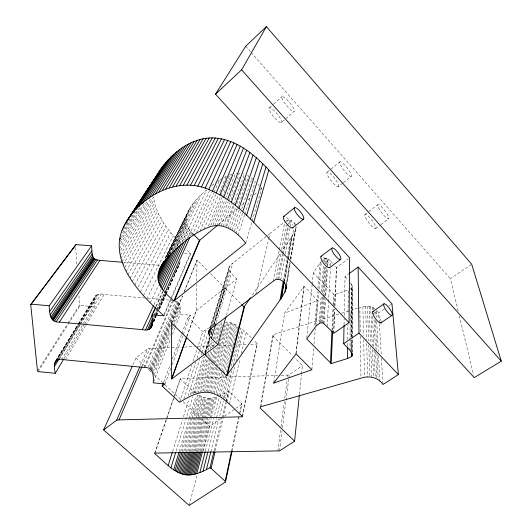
<?xml version="1.0" encoding="UTF-8"?>
<svg xmlns="http://www.w3.org/2000/svg" width="532" height="532" viewBox="0 0 532 532"><rect width="100%" height="100%" fill="white"/><g stroke="black" fill="none" stroke-linecap="round" stroke-linejoin="round"><path stroke-width="0.4" stroke-dasharray="2.66 2" d="M175.095 327.34C176.95 321.78 186.1 304.59 175.76 301.006L147.77 368.164M351.905 353.574L351.938 339.449M351.951 336.124L352.071 285.445L350.395 282.585M351.971 351.951L351.998 338.771M352.004 337.946L352.071 285.445M352.204 352.018L352.231 338.844M352.237 338.412L352.33 286.595M350.947 351.738L351 340.141M351.014 336.822L351.253 283.802M351.453 350.076L351.486 340.181M351.492 336.882L351.659 288.231L352.118 287.686M193.103 233.92C176.338 219.503 194.067 199.819 206.456 190.077L181.405 243.809M349.956 350.362L350.016 340.447M350.023 339.622L350.196 313.168M347.649 346.139L347.689 342.834M347.722 339.529L347.895 324.66M348.041 312.264L348.294 289.953L334.309 294.681L313.355 272.776L321.341 261.225M187.111 336.184L196.355 310.515L196.647 284.46M196.694 281.142L197.046 260.048L208.078 271.14M344.051 324.633L344.164 318.841M344.231 315.529L345.015 276.647L348.294 274.246M333.564 333.172L334.581 309.311M334.721 306.02L336.37 267.357L334.714 265.601M333.823 333.271L334.828 309.411M334.967 306.119L336.59 267.443L348.32 258.758M332.713 330.379L333.677 308.793M333.823 305.474L334.309 294.681M331.941 330.751L333.019 307.529M333.178 304.211L333.637 294.256M84.475 324.467L95.062 306.778C93.625 298.738 94.244 291.948 104.119 294.475L144.564 297.98M327.12 326.555L328.49 302.681M328.537 301.857L330.432 268.919M330.625 265.628L330.857 261.511C328.989 258.652 324.693 256.497 322.419 260.234M323.928 323.755L325.471 300.001M325.737 295.905L327.499 268.873M327.712 265.594L328.138 259.044M323.263 323.303L324.919 298.432M325.138 295.12L326.961 267.762M327.014 266.931L327.566 258.645M322.239 322.824L323.948 297.98M324.008 297.149L326.063 267.337M326.289 264.025L326.688 258.226M321.288 322.685L323.11 297.022M323.17 296.198L325.232 267.224M325.464 263.912L325.877 258.113M320.337 322.824L322.272 296.331M322.518 293.019L324.513 265.701M324.759 262.389L325.059 258.246M319.134 323.376L321.202 296.038M321.521 291.895L323.529 265.382M323.842 261.239L324.028 258.752M316.008 326.096L318.774 292.427M319.047 289.142L321.208 262.868M311.865 369.753L313.72 347.482M313.993 344.184L315.296 328.517M315.642 324.394L317.637 300.474L304.118 286.316L284.573 313.182L317.637 300.474M314.771 325.398L317.644 291.636M317.923 288.344L320.098 262.821M306.824 338.059L312.111 285.172M312.198 284.347L313.355 272.776M299.436 394.365L301.471 374.654M301.558 373.83L302.409 365.617L294.841 358.009M295.938 353.235L303.912 286.522M296.071 353.833L304.118 286.316M279.539 450.877L282.046 431.219M282.465 427.941L288.75 378.797M288.849 377.979L289.268 374.708L302.409 365.617M277.797 451.229L280.583 429.936M281.009 426.657L284.327 401.268M284.76 397.989L287.114 379.974M287.546 376.696L287.759 375.06L289.268 374.708M166.177 293.943L179.617 263.852L180.295 260.474M273.827 382.269L284.667 312.989M286.522 286.568L290.379 262.821M290.878 259.649L296.164 227.024L294.901 231.141L291.955 236.288L282.399 250.492M286.409 283.071L289.86 261.97M290.386 258.725L294.901 231.141M286.329 285.212L290.04 262.436M290.565 259.184L295.872 226.639M284.321 281.355L287.932 260.055M288.071 259.23L291.955 236.288M284.48 282.771L293.584 228.687M294.276 224.59L294.555 222.955C292.387 220.587 288.896 218.605 286.03 221.059M283.988 281.415L287.573 260.367M288.125 257.129L291.569 236.886M283.45 280.371L287.074 259.27M287.214 258.459L290.705 238.176M260.261 407.18L272.723 335.772L273.415 334.581L340.826 313.461M260.899 406.694L273.415 334.581M280.657 279.905L284.746 257.096M285.325 253.837L291.31 220.441M278.795 279.233L283.283 254.835M283.436 254.023L288.371 227.184M288.969 223.932L289.721 219.862M277.751 279.247L282.452 254.043M282.605 253.225L287.613 226.393M287.759 225.581L288.823 219.889M275.849 279.805L280.976 252.953M281.601 249.694L286.263 225.282M286.888 222.03L287.194 220.401M273.142 281.255L279.167 250.678M279.32 249.874L284.553 223.327M242.127 416.17L257.049 343.459L253.604 340.041M242.472 416.789L257.342 344.018L257.049 343.459M231.533 451.269L239.234 414.814M239.4 414.002L241.628 403.475L229.412 391.798L228.501 391.2L219.523 395.848M232.018 451.149L239.008 417.906M240.032 413.045L241.907 404.127L241.628 403.475M255.865 294.289L268.68 239.068M268.866 238.27L269.983 233.468L284.873 221.718M229.438 404.114L239.772 359.945M241.275 353.521L246.156 332.64L240.79 327.965L230.988 367.459M215.32 450.637L223.041 418.398M223.234 417.587L226.712 403.083M226.905 402.272L229.412 391.798M214.103 450.797L221.884 418.584M222.077 417.773L225.774 402.471M225.967 401.667L228.501 391.2M226.286 401.321L234.579 366.927M235.929 361.328L243.45 330.139M224.73 400.057L232.238 369.374M233.222 365.338L242.113 329.009M210.818 451.887L223.36 401.088M224.152 397.863L225.349 393.022M223.187 398.887L229.186 374.714M208.072 451.282L216.325 418.531M216.524 417.733L221.152 399.366M221.658 397.816L227.124 376.091M220.341 396.027L225.462 375.944M226.486 371.928L232.018 350.236M232.225 349.431L237.345 329.348M237.551 328.543L238.163 326.136L235.59 324.646L230.569 322.685L225.734 322.099L213.698 364.32M205.365 450.996L219.111 397.444M218.632 395.948L224.019 375.087M224.225 374.282L236.873 325.345M189.146 505.4L197.04 475.089M203.264 451.163L209.701 426.438L221.778 418.072M217.142 395.15L222.802 373.517M223.008 372.719L235.59 324.646M202.639 451.229L211.204 418.438M211.41 417.64L216.843 396.852C210.559 399.366 203.324 398.328 197.831 394.438L190.702 418.258M201.442 450.837L209.874 418.844M210.08 418.046L215.566 397.251M216.092 392.849L221.598 372.041M221.811 371.243L234.313 324.028M200.079 451.169L208.577 419.183M209.428 415.977L214.316 397.584M198.755 451.442L213.113 397.85M214.203 393.846L220.201 371.462M220.414 370.658L233.056 323.496M212.76 393.334L219.038 370.172M219.251 369.374L231.806 323.044M197.685 450.837L211.942 398.049M196.448 450.963L205.153 418.977M205.372 418.179L210.812 398.182M195.244 451.016L204.015 419.036M204.235 418.238L209.714 398.255M211.324 392.915L217.887 368.975M218.758 365.783L230.569 322.685M193.861 451.808L202.918 419.036M203.138 418.232L208.657 398.255M209.914 392.596L216.757 367.871M216.976 367.073L229.345 322.412M208.511 392.37L215.646 366.861M215.866 366.063L228.128 322.226M192.73 451.721L201.847 418.963M202.067 418.159L207.626 398.182M191.593 451.562L206.596 398.049M190.436 451.329L205.545 397.843M207.128 392.237L214.556 365.943M215.453 362.757L226.931 322.119M205.744 392.197L213.472 365.112M189.04 451.828L198.35 419.11M198.576 418.312L204.481 397.57M187.856 451.442L203.41 397.218M204.321 392.25L212.574 363.582M212.807 362.784L217.388 346.857M226.406 315.296L236.893 278.888C232.497 274.585 223.952 268.008 232.91 263.114L269.983 233.468M203.31 390.801L211.417 362.93M211.643 362.132L215.812 347.795M217.661 341.424L222.755 323.908M186.419 451.788L195.869 419.116M196.095 418.318L202.32 396.806M245.704 243.257L251.975 221.778M252.208 220.98L261.737 188.361L260.128 186.639M185.196 451.256L201.216 396.32M183.726 451.449L200.105 395.761M201.562 391.825L210.446 361.567M210.679 360.769L214.183 348.826M215.819 343.253L221.897 322.545L223.221 322.312M199.766 392.942L209.442 360.29M209.675 359.492L212.268 350.734M213.452 346.751L214.629 342.768M215.573 339.582L220.527 322.858L221.897 322.545M182.237 451.568L191.899 418.983M192.138 418.185L198.975 395.136M180.727 451.608L190.463 419.05M198.15 393.354L210.639 351.605M211.816 347.669L213.465 342.156M214.409 339.004L218.652 324.826M196.488 393.853L206.961 359.186M207.912 356.034L209.103 352.091M210.06 348.945L212.674 340.274M212.913 339.489L217.202 325.305M179.198 451.568L189.013 419.05M189.252 418.258L195.956 396.054M195.264 392.869L206.083 357.398M206.323 356.606L207.048 354.239M208.251 350.302L211.377 340.054M216.338 322.312L231.373 273.182M193.515 393.547L204.933 356.473M206.396 351.738L210.28 339.123M176.072 451.262L192.85 396.673M193.828 393.507L194.313 391.924L180.195 378.937L180.528 378.518L277.857 375.379M204.993 352.217L209.422 337.966M210.898 333.212L211.636 330.838M213.605 324.5L224.923 288.071L210.399 273.475M213.359 326.176L232.91 263.114M205.006 353.72L209.907 337.88M210.891 334.714L212.607 329.168M214.077 324.42L225.355 287.992L236.893 278.888M205.392 353.235L210.04 338.186M211.024 335.014L212.74 329.468M214.21 324.713L225.355 287.992M191.726 394.312L203.264 357.218M204.734 352.477L209.402 337.481M172.607 451.429L182.496 419.874M183.487 416.716L189.173 398.568M190.409 394.624L191.892 389.896M211.962 326.621L229.472 270.635M210.499 327.479L228.866 269.272M210.014 329.813L230.203 265.707M188.009 396.101L199.793 358.947M201.049 354.997L201.548 353.414M201.801 352.623L207.566 334.442M209.867 328.025L229.059 267.357M238.097 235.357L244.58 215.048M244.833 214.27L255.313 181.465L250.878 177.462M183.866 399.047L195.763 362.226M197.033 358.309L199.307 351.26M199.567 350.475L206.403 329.328L213.086 325.644M235.955 233.262L242.665 212.76M179.577 402.292L191.733 365.384M193.03 361.461L196.907 349.684M197.166 348.899L202.852 331.622L206.403 329.328M234.359 230.901L240.657 212.049M241.708 208.903L251.942 178.267M232.205 230.29L239.141 209.934M154.573 453.537L166.17 419.768M166.443 418.983L173.452 398.568M174.529 395.429L180.195 378.937M154.945 453.098L173.798 398.149M174.064 397.364L180.528 378.518M230.276 229.079L237.325 208.79M237.598 208.005L248.71 176.012L247.048 175.121M228.314 228.055L235.477 207.812M236.853 203.922L243.191 186.02M243.463 185.242L246.216 177.455M186.765 336.576L196.301 310.143M226.592 226.433L234.147 205.465M225.581 226.087L233.202 205.133M233.482 204.361L244.487 174.104L243.323 173.784M223.247 226.3L231.56 203.836M164.987 383.991L170.991 367.752M172.142 364.653L183.008 335.266M183.301 334.495L190.449 315.157L180.255 314.239M163.643 382.209L170.307 364.38M172.335 358.954L181.612 334.149M181.897 333.371L187.989 317.092L190.449 315.157M221.159 225.92L229.897 202.712M231.068 199.613L233.395 193.429M233.688 192.65L240.098 175.633M219.337 224.956L228.215 201.768M228.514 200.99L239.167 173.159L240.969 173.312M216.896 225.728L226.812 200.225M214.715 225.907L225.089 199.633M225.395 198.862L235.47 173.352L237.332 173.173M153.542 382.056L170.24 339.669M172.361 334.276L174.789 328.111M154.366 374.448L170.213 334.661M172.341 329.308L173.565 326.249M173.871 325.484L180.268 309.418M213.106 224.757L223.493 198.842M152.93 374.382L170.247 331.237M172.102 326.615L180.135 306.578M152.498 372.26L170.18 328.477M172.661 322.332L179.796 304.663M210.818 225.322L221.99 197.857M222.296 197.099L231.294 174.975M152.019 371.004L170.373 325.77M171.477 323.044L182.39 296.151M183.952 292.314L197.046 260.048M171.404 323.469L182.629 295.792M184.504 291.184L196.973 260.427M151.401 370.039L178.885 302.661M150.908 369.547L178.459 302.223M208.444 226.087L220.733 196.295M221.053 195.53L229.245 175.673M150.243 369.108L177.888 301.83M149.711 367.938L177.156 301.471M204.075 229.132L218.393 195.151M219.663 192.132L226.027 177.03M144.97 367.585L172.687 302.036M144.152 367.459L172.302 301.178M141.898 366.741L149.731 348.513L181.186 347.197M200.145 231.094L216.118 193.954M163.969 315.815L170.812 299.895M171.138 299.137L190.675 253.644L186.047 248.983M164.142 314.299L190.263 253.651L190.675 253.644M140.368 365.517L147.617 348.812L149.731 348.513M196.361 232.737L213.817 192.943M214.15 192.192L219.417 180.182L222.256 178.466M153.475 321.907L155.796 316.507M156.162 315.902L157.824 311.985M159.181 309.152L165.578 294.642M165.891 294.136L179.989 262.615M192.079 235.563L211.324 192.524M153.542 322.046L155.896 316.773M156.235 316.015L157.918 312.251M159.261 309.238L165.658 294.921M165.997 294.169L179.617 263.852M153.748 321.774L156.095 316.507M156.435 315.755L158.117 311.998M159.46 308.986L165.844 294.695M132.967 364.739L136.039 357.916L147.617 348.812M152.797 320.956L165.013 293.79M152.445 322.532L157.538 311.18M157.878 310.422L165.013 294.529M153.209 321.408L155.577 316.128M155.916 315.37L157.605 311.599M158.962 308.587L165.386 294.249M165.718 293.498L170.453 282.938M170.792 282.186L172.481 278.409M174.177 274.638L175.188 272.377M175.527 271.626L177.894 266.346M152.152 320.55L154.194 316.028M154.533 315.277L156.574 310.755M156.913 310.003L164.401 293.431M190.589 235.769L191.952 232.743M153.03 317.491L153.715 315.981M154.054 315.23L156.448 309.943M156.787 309.192L163.962 293.338M187.271 239.573L209.455 190.862M155.856 306.518L162.772 291.41M156.315 306.312L162.865 291.975M187.563 237.997L190.655 231.214M184.671 240.185L189.525 229.678M154.14 304.291L161.056 289.388M181.917 242.339L188.554 228.122M179.67 243.709L187.743 226.559M176.531 246.821L201.289 194.759M177.216 245.791L187.098 224.983M150.323 302.642L158.496 285.418M177.336 245.737L179.111 241.994C167.261 229.492 155.77 214.802 153.602 197.166L119.614 251.962M174.569 248.577L186.619 223.4M171.896 251.696L186.3 221.797M173.04 249.84L197.924 198.103M169.907 253.704L186.14 220.188M168.451 254.928L186.153 218.559M169.356 254.143L194.998 201.302M167.181 256.125L192.491 204.368M146.792 299.057L156.933 278.236M168.524 254.442L176.132 238.828M165.272 258.239L187.178 213.598M165.977 257.129L190.409 207.294M166.809 255.812L186.666 215.274M165.173 258.087L188.747 210.08M143.474 295.506L173.332 235.683M140.362 291.975L170.706 232.564M138.214 287.021L168.265 229.472M134.762 285.012L166.011 226.406M132.275 281.574L163.929 223.367M130.007 278.17L162.041 220.354M127.946 274.785L160.332 217.362M126.104 271.44L158.802 214.403M124.894 267.403L157.465 211.463M123.065 264.823L156.315 208.551M65.256 359.871L85.532 325.75M85.951 325.045L104.119 294.475M121.875 261.564L155.351 205.665M64.153 358.428L84.049 325.178M61.665 359.625L100.994 294.296M59.012 359.685L98.679 294.376M120.897 258.333L154.579 202.805M57.503 359.911L78.497 325.504M78.929 324.799L97.356 294.602M59.418 358.395L79.654 325.112M80.086 324.407L94.729 300.334M55.893 360.649L77.852 324.806M78.284 324.101L95.94 295.287M56.399 360.297L78.251 324.414M78.756 323.769L96.385 294.967M58.181 358.196L78.45 325.025M78.882 324.314L94.836 298.199M120.146 255.134L153.994 199.972M55.78 360.689L77.765 324.813M78.197 324.108L95.441 295.972M119.308 248.81L151.214 197.871M120.551 243.57L147.617 200.737M38.164 371.629L80.159 305.481L95.062 306.778M37.479 371.017L67.611 323.715M68.049 323.017L79.574 304.929L78.909 295.087M120.245 241.169L144.677 202.798M121.057 237.385L140.608 206.895M122.56 232.89L138.307 208.484M123.823 229.159L135.055 211.836M126.204 224.072L129.343 219.251M252.407 294.974L281.94 251.177M179.124 264.79L178.233 265.588M269.485 107.783L273.109 104.571M273.707 104.033L282.16 96.525M281.248 122.679A9.543 2.268 50.2 0 0 274.392 110.875A9.543 2.268 50.2 0 0 270.376 112.166A9.543 2.268 50.2 0 0 281.248 122.679L294.016 111.56A9.629 2.101 50.4 0 0 286.994 99.75A9.629 2.101 50.4 0 0 283.184 100.834A9.629 2.101 50.4 0 0 294.016 111.56M218.193 224.79L237.126 208.95M241.541 205.252L244.693 202.612M247.852 199.972L251.636 196.807M254.163 194.699L257.315 192.059M259.842 189.944L261.737 188.361M327.247 172.095L340.041 161.735M338.246 186.692A9.184 2.161 51.7 0 0 331.848 175.141A9.184 2.161 51.7 0 0 328.071 176.371A9.184 2.161 51.7 0 0 338.246 186.692L342.761 183.108M343.406 182.596L351.153 176.444A9.263 2.002 51.7 0 0 344.57 164.893A9.263 2.002 51.7 0 0 341.005 165.944A9.263 2.002 51.7 0 0 351.153 176.444M196.355 310.515L224.923 288.071M364.992 214.456L368.211 212.009M368.849 211.517L377.86 204.654M211.849 185.615L215.713 182.709M375.738 228.454L380.274 225.063M380.925 224.577L388.706 218.765M224.457 416.21L235.197 408.776M235.869 408.31L241.907 404.127M379.356 322.791L378.771 312.916L385.368 308.367M389.324 305.634L391.958 303.812M218.187 181.026L219.417 180.182M458.132 310.907L450.371 278.748L471.019 264.69M224.318 177.329L226.346 176.278M348.965 289.608L351.659 288.231M229.558 174.908L233.575 173.698M341.617 313.215L359.067 307.749M374.734 308.76C370.538 305.348 364.679 306.133 359.858 307.503L360.25 332.161M184.498 347.063L194.433 346.645M197.744 346.512L214.296 345.82M218.439 345.647L233.335 345.022M234.166 344.989L247.407 344.437M250.718 344.297L257.342 344.018M281.155 375.273L287.759 375.06M184.511 253.205L190.263 253.651M123.876 262.369L160.212 265.342M147.863 298.266L172.627 300.414M194.313 391.924L195.49 392.796M136.039 357.916L145.096 366.342M148.721 369.707L151.135 371.954M154.154 374.767L162.606 382.628M165.02 384.875L180.72 399.479M183.134 401.727L199.434 416.889M201.847 419.136L209.701 426.438M79.574 304.929L80.159 305.481M187.989 317.092L202.852 331.622M246.156 332.64L253.033 339.476M225.475 288.264L241.122 303.998M272.723 335.772L292.514 355.669M179.111 241.994L180.268 243.157M330.857 261.511L332.513 263.267M376.629 310.615L378.771 312.916M257.987 184.338L259.596 186.06M345.015 276.647L348.247 280.211M245.684 46.244L250.625 51.85M251.171 52.475L450.371 278.748M294.555 222.955L296.005 225.827M459.296 315.735L473.653 375.233M75.684 247.506L76.847 264.737M379.402 323.609L381.191 354.053M381.437 358.169L382.934 383.672M376.144 310.868L376.49 317.498M376.709 321.634L378.292 351.453M378.511 355.595L379.875 381.264M374.894 312.065L375.107 316.194M375.313 320.331L376.796 350.076M376.962 353.381L378.166 377.348M373.484 307.895L373.564 309.544M373.717 312.849L373.797 314.498M374.029 319.446L375.393 348.32M375.552 351.625L376.796 378.026M372.134 307.223L372.28 310.515M372.54 316.287L373.883 346.771M374.029 350.063L375.266 378.079M370.691 306.731L372.267 345.414M372.44 349.531L373.584 377.514M369.142 306.425L370.525 343.433M370.644 346.724L371.782 377.155M367.466 306.312L368.616 340.832M368.756 344.942L369.826 377.002M365.617 306.385L366.601 340.074M366.694 343.366L367.678 377.055M362.891 306.778L363.542 335.539M363.635 339.642L364.5 377.441M360.317 336.271L360.975 378.192M374.548 311.925A6.969 2.008 54.4 0 1 381.045 320.796M323.609 257.149A7.109 2.141 52.9 0 1 329.587 265.149M286.442 217.342A7.242 2.221 51.6 0 1 292.627 225.415M365.471 217.508A8.825 2.035 52.6 0 0 375.166 228.574A8.825 2.035 52.6 0 0 370.412 218.326A8.825 2.035 52.6 0 0 365.471 217.508M378.445 207.66A8.898 1.889 52.6 0 0 388.161 218.858A8.898 1.889 52.6 0 0 383.2 208.65A8.898 1.889 52.6 0 0 378.445 207.66"/><path stroke-width="0.8" d="M63.734 359.14L55.261 373.291L38.164 371.629L37.479 371.017L30.73 304.67L75.517 245.046L76.076 244.6L91.584 245.824L49.263 305.754C49.183 312.523 50.055 322.851 59.345 322.093L142.383 329.634C153.362 332.347 152.618 322.585 152.052 314.824L163.969 315.815C139.052 293.564 103.58 256.743 126.709 221.212L160.285 169.947C171.896 152.764 190.689 137.968 212.248 137.874C235.084 138.32 253.97 154.027 268.786 169.947L349.624 257.794L349.039 322.665L333.823 333.271L323.928 323.755L322.239 322.824L320.337 322.824L316.008 326.096L306.745 338.891L331.223 363.582L347.502 358.535L351.426 356.673L351.958 356.068L351.965 353.6M351.958 356.068L352.211 353.215M351.426 356.673L351.439 352.55M347.502 358.535L347.635 346.97M352.197 355.31C351.685 350.249 346.438 347.423 343.672 343.665L344.031 325.464M55.261 373.291C53.207 364.021 54.184 356.999 65.256 359.871L144.152 367.459C153.422 366.787 153.768 375.964 153.236 382.821L164.987 383.991L162.194 386.086L179.577 402.292C188.235 397.065 197.977 391.326 208.511 392.37C222.708 394.571 232.058 407.412 242.127 416.17L242.472 416.789L119.042 419.894L116.634 420.194L103.64 429.916L189.146 505.4L225.535 481.952L232.018 451.149M331.223 363.582L332.633 332.035M330.445 363.097L331.908 331.582M157.977 276.454C158.576 267.244 165.272 259.949 171.264 253.538C182.057 243.224 193.734 233.102 207.812 227.61C222.536 221.059 237.292 231.759 245.704 243.257L173.831 301.092C166.995 294.502 157.525 287.094 157.977 276.454L167.733 256.417M213.904 451.602L210.014 467.708C202.453 471.751 193.947 476.054 185.096 474.724C172.508 472.243 164.002 461.124 154.573 453.537L154.945 453.098L279.539 450.877L294.595 441.188L299.35 395.19M286.143 288.996C287.539 282.505 278.402 276.035 273.142 281.255L213.113 326.967C202.672 332.447 213.086 339.842 217.974 344.583L204.76 354.512L226.619 375.732L281.096 298.412L284.946 291.995L286.542 286.542M284.946 291.995L286.01 285.504M281.541 297.747L284.181 282.179M281.096 298.412L283.849 282.226M280.098 299.849L283.31 281.182M225.535 481.952L225.209 481.241L231.533 451.269M225.209 481.241L211.071 468.373L214.935 452.253M206.443 469.63L210.818 451.887M226.619 375.732L244.015 306.911L250.559 297.707M203.044 471.252L207.872 452.08M227.244 375.406L244.56 306.605M199.826 472.582L205.166 451.794M196.787 473.62L202.426 452.027M195.324 474.025L201.229 451.635M193.914 474.364L199.866 451.974M192.537 474.63L198.536 452.24M191.207 474.83L197.472 451.635M189.917 474.95L196.228 451.761M188.667 475.003L194.805 452.619M187.457 474.983L193.641 452.606M186.28 474.89L192.504 452.519M185.096 474.724L191.367 452.36M183.899 474.484L190.21 452.134M182.682 474.165L188.813 452.626M181.445 473.773L187.623 452.24M349.039 322.665L253.771 222.403L268.786 169.947M217.974 344.583L225.947 316.879M180.195 473.3L186.187 452.586M178.932 472.755L184.737 452.852M177.648 472.137L183.493 452.247M176.345 471.438L182.004 452.36M175.028 470.66L180.488 452.399M253.771 222.403L250.479 219.004L266.013 166.995M173.691 469.809L178.958 452.36M211.483 338.159L215.852 323.895M170.958 467.874L175.58 452.845M204.9 354.824L205.392 353.235M168.159 465.626L172.361 452.22M250.479 219.004L246.635 215.241L262.775 163.723M209.249 335.293L211.47 328.197M208.517 333.77L210.007 329.055M208.378 332.733L209.123 330.379M246.635 215.241L242.798 211.683L259.543 160.637M242.798 211.683L238.968 208.345L256.318 157.745M238.968 208.345L235.144 205.219L253.092 155.038M171.617 378.565L171.477 323.044L204.255 354.591L171.696 378.97L186.486 337.355M171.696 378.97L186.832 336.962M162.194 386.086L163.351 382.98M235.144 205.219L231.327 202.313L249.88 152.524M231.327 202.313L227.523 199.633L246.675 150.21M227.523 199.633L223.739 197.179L243.476 148.089M223.739 197.179L219.962 194.945L240.284 146.167M174.39 300.799L199.892 240.098L217.561 225.315M173.831 301.092L199.407 240.364L199.892 240.098M119.042 419.894L141.898 366.741M219.962 194.945L216.198 192.936L237.112 144.445M116.634 420.194L139.71 367.04M126.709 221.212C144.032 193.448 181.279 175.114 212.461 191.161L233.954 142.922M150.403 328.57L152.425 324.048M150.849 328.071L152.531 324.307M151.394 327.04L152.405 324.786M103.64 429.916L132.288 366.249M149.066 329.255L152.458 321.707M149.831 328.949L152.531 322.917M165.02 292.454L189.911 237.279M147.564 329.567L152.345 319M152.052 314.824L155.51 307.27M145.628 329.707L152.524 314.618M153.209 313.109L155.623 307.822M163.484 290.725L186.872 239.5M208.737 189.611L230.802 141.598M162.134 288.982L183.633 242.439M142.383 329.634L153.449 305.787M160.977 287.227L180.873 244.58M159.999 285.465L178.26 246.695M205.033 188.295L227.669 140.475M159.214 283.689L176.159 248.018M158.622 281.9L173.505 250.798M158.217 280.098L171.178 253.192M158.004 278.283L169.189 255.194M201.355 187.204L224.557 139.55M167.906 257.122L168.631 255.633M158.15 274.618L165.778 259.071M159.068 270.888L162.719 263.446M162.692 263.819L163.783 261.591M158.509 272.763L163.923 261.704M159.833 268.946L162.745 263.021M197.698 186.353L221.458 138.832M158.057 173.937L160.285 169.947M194.067 185.728L218.379 138.313M190.456 185.329L215.307 137.994M186.865 185.169L212.248 137.874M183.287 185.236L209.202 137.961M179.723 185.528L206.17 138.24M176.185 186.054L203.144 138.726M215.52 94.184L241.608 69.838L266.412 26.6L471.691 264.231L501.27 361.155L474.238 377.64L215.52 94.184L245.684 46.244L266.412 26.6M172.667 186.798L200.138 139.404M169.169 187.776L197.146 140.282M165.705 188.98L194.173 141.359M162.26 190.403L191.214 142.636M54.676 366.189L58.986 359.107M54.956 362.458L56.685 359.639M54.73 363.841L57.316 359.605M158.842 192.052L188.268 144.099M155.45 193.921L185.349 145.761M152.092 196.009L182.449 147.61M148.767 198.31L179.57 149.652M145.475 200.823L176.71 151.879M142.21 203.55L173.878 154.3M119.72 239.46L120.611 238.077M139.032 206.449L171.105 156.867M133.379 212.308L166.164 162.054M122.174 230.263L123.072 228.886M136.079 209.369L168.531 159.454M124.967 224.211L158.729 172.601M130.919 215.261L164.002 164.674M123.451 227.231L124.814 225.156M132.501 213.379L133.406 211.989M141.545 199.52L143.354 196.754M150.596 185.668L152.405 182.895M128.697 218.226L162.041 167.301M59.345 322.093L99.923 260.407L122.22 262.229M56.385 321.561L97.363 259.962L99.923 260.407M54.63 321.049L95.846 259.523L97.363 259.962M53.273 320.45L94.689 258.998L95.846 259.523M52.595 319.998L94.104 258.599C91.152 255.141 92.202 249.987 91.584 245.824M52.069 319.493L93.665 258.146M51.391 318.475L93.1 257.235M50.819 317.125L92.635 256.032M50.221 314.824L92.176 253.964M49.762 311.413L91.87 250.905M30.73 304.67L76.076 244.6M283.749 216.398L294.642 207.646M292.547 227.882L303.506 219.211A7.295 2.121 51.7 0 0 298.445 209.628A7.295 2.121 51.7 0 0 295.227 211.47A7.295 2.121 51.7 0 0 303.506 219.211M321.089 256.284L332.048 247.998M329.594 267.663L340.626 259.456A7.155 2.042 52.8 0 0 335.625 249.874A7.155 2.042 52.8 0 0 332.713 251.882A7.155 2.042 52.8 0 0 340.626 259.456M348.945 273.767L358.129 267.044L391.958 303.812L398.388 374.608L382.98 384.496C378.232 377.122 368.842 375.459 360.975 378.192L260.899 406.694L260.121 407.991L294.595 441.188M373.025 311.459L384.051 303.805M343.672 343.665L358.987 333.132L358.129 267.044M380.799 322.964L391.924 315.363A7.016 1.915 54.3 0 0 387.642 306.153A7.016 1.915 54.3 0 0 384.357 307.257A7.016 1.915 54.3 0 0 391.924 315.363M31.355 304.178L49.263 305.754M212.461 191.161L216.198 192.936M210.014 467.708L211.071 468.373M94.104 258.599L94.689 258.998M241.701 304.577L244.015 306.911M193.675 234.506L199.407 240.364M358.987 333.132L398.388 374.608M241.608 69.838L501.27 361.155M381.258 321.847A6.969 2.008 54.4 0 1 375.419 318.608A6.969 2.008 54.4 0 1 373.677 311.499M329.9 267.157A7.109 2.141 52.9 0 1 323.529 263.16A7.109 2.141 52.9 0 1 321.7 256.191M292.893 227.397A7.242 2.221 51.6 0 1 286.156 223.234A7.242 2.221 51.6 0 1 284.421 216.325M273.701 383.087L311.865 369.753L296.071 353.833L273.701 383.087"/></g></svg>
